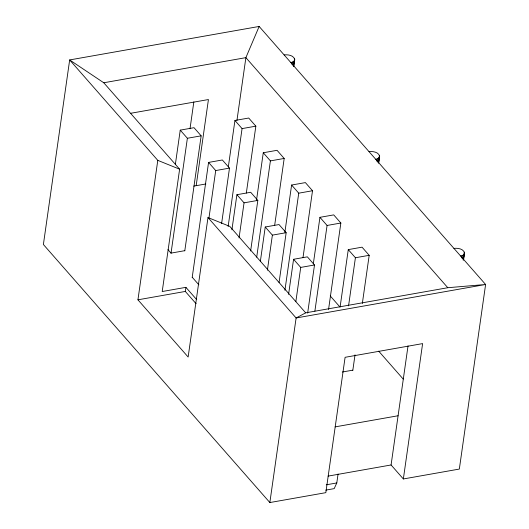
<?xml version="1.0" encoding="UTF-8"?>
<svg xmlns="http://www.w3.org/2000/svg" width="529" height="529" viewBox="0 0 529 529"><rect width="100%" height="100%" fill="white"/><g stroke="black" fill="none" stroke-linecap="round" stroke-linejoin="round"><path stroke-width="0.79" d="M207.99 217.558L296.114 317.982L485.609 284.49L447.799 287.716L305.676 312.837L229.824 226.399L207.99 217.558L188.139 357.015L137.943 299.811L157.787 160.36L69.663 59.936L259.15 26.45L485.609 284.49L459.337 469.064L403.356 478.957L391.083 464.971L408.031 345.873M175.363 164.4L180.237 130.134L194.017 127.694L201.159 135.834L184.786 250.872M403.356 478.957L422.618 343.605L345.1 357.306L325.831 492.658L269.85 502.55L43.391 244.51L69.663 59.936L103.763 82.762L179.622 169.194L162.211 291.525L185.897 287.34L196.695 299.639M171.006 253.312L187.378 138.267L180.237 130.134M190.01 128.778L193.839 101.872M196.173 185.679L208.433 99.545L130.914 113.246M196.114 303.739L185.315 291.439L185.897 287.34M192.199 277.461L208.571 162.416L222.352 159.983L229.493 168.116L221.598 223.602M208.975 217.875L215.713 170.556L208.571 162.416M228.316 166.972L234.936 120.467L248.716 118.033L255.851 126.167L246.329 193.072M236.946 120.44L245.886 57.641L259.15 26.45M228.138 226.511L242.07 128.6L234.936 120.467M231.914 229.791L236.906 194.705L250.686 192.272L257.828 200.405L250.627 250.991M239.055 237.924L244.048 202.838L236.906 194.705M256.532 200.074L263.27 152.755L277.051 150.315L284.185 158.455L274.663 225.354M256.704 257.167L270.405 160.889L263.27 152.755M260.367 261.26L265.241 226.994L279.021 224.561L286.163 232.694L279.081 282.46M292.041 64.578L292.392 62.124L294.422 60.623L294.752 59.658C293.853 55.228 287.915 54.461 284.139 54.923M293.033 65.55L293.615 61.47M293.893 63.52L294.131 61.886M294.362 60.253L294.593 58.62M293.608 66.343L294.422 60.623M293.826 66.191L294.752 59.658M267.39 270.213L272.382 235.127L265.241 226.994M284.867 232.363L291.605 185.038L305.385 182.604L312.52 190.738L302.998 257.643M284.926 290.269L298.74 193.178L291.605 185.038M288.583 294.362L293.575 259.283L307.362 256.843L314.497 264.983L307.647 313.115M295.843 301.682L300.717 267.416L293.575 259.283M269.85 502.55L296.114 317.982L305.676 312.837M313.32 263.832L319.939 217.326L333.72 214.893L340.855 223.026L328.549 309.511M314.881 311.131L327.074 225.46L319.939 217.326M340.14 306.727L348.274 249.615L362.054 247.175L369.189 255.315L362.339 303.454M348.558 305.888L355.409 257.749L348.274 249.615M376.932 161.305L377.283 158.859L378.506 158.204L379.65 156.386C378.744 151.962 372.806 151.195 369.03 151.658M377.924 162.284L378.506 158.204M378.552 161.887L378.79 160.254M379.022 158.621L379.485 155.354M378.5 163.077L379.313 157.358M378.718 162.919L379.65 156.386M325.752 490.125L334.189 488.631L336.794 482.951L338.071 473.977M352.817 370.353L355.025 354.853M461.83 258.04L462.174 255.593L463.397 254.938L464.541 253.12C463.635 248.696 457.697 247.929 453.928 248.392M462.822 259.018L463.397 254.938M463.219 260.255L463.45 258.621M463.682 256.988L463.913 255.355M464.145 253.722L464.376 252.088M463.391 259.812L464.204 254.092M463.609 259.653L464.541 253.12M290.831 62.548L292.392 62.124M375.729 159.282L377.283 158.859M460.62 256.016L462.174 255.593M103.763 82.762L245.886 57.641L447.799 287.716M187.378 138.267L201.159 135.834M242.07 128.6L255.851 126.167M215.713 170.556L229.493 168.116M270.405 160.889L284.185 158.455M193.753 186.109L205.86 183.966M244.048 202.838L257.828 200.405M298.74 193.178L312.52 190.738M272.382 235.127L286.163 232.694M327.074 225.46L340.855 223.026M184.813 250.673L171.032 253.113L167.971 249.622M300.717 267.416L314.497 264.983M355.409 257.749L369.189 255.315M137.943 299.811L185.315 291.439M342.309 372.019L352.85 370.155M335.102 426.883L398.086 415.754M328.099 476.107L391.083 464.971M326.254 484.815L336.794 482.951M157.787 160.36L179.622 169.194M330.248 295.936L340.041 307.098M378.685 351.13L403.177 379.042M192.232 277.262L198.858 284.814"/></g></svg>
